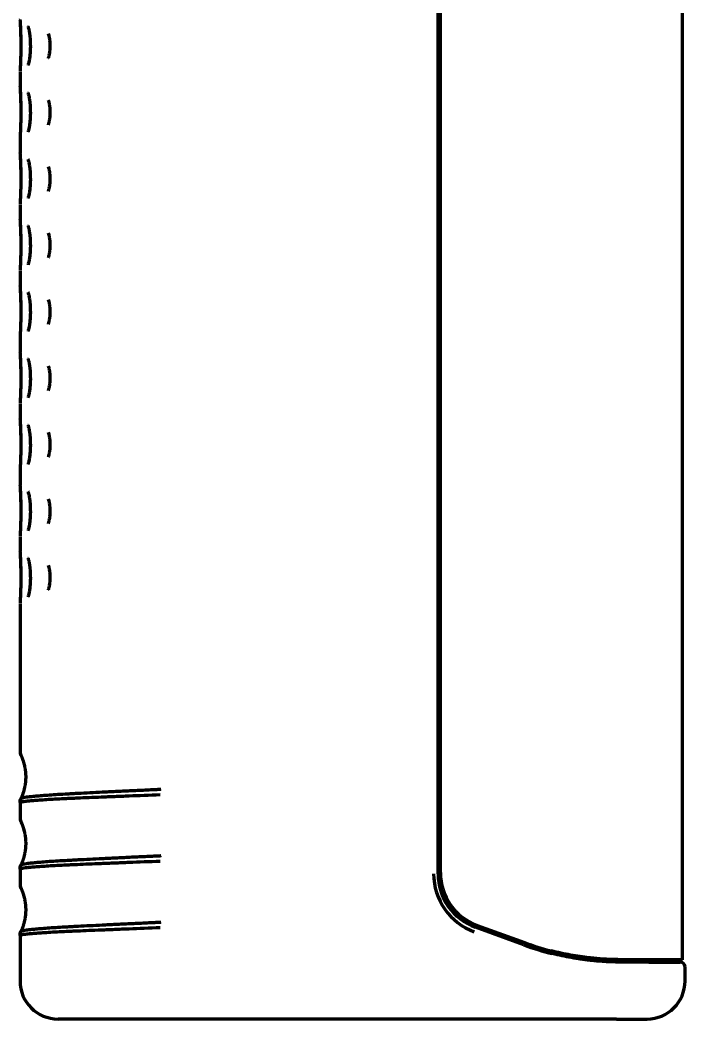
# Model space of a CAD drawing. Header units: inches. Extents: x -3022 to 7311, y 343 to 5680.
# Drawn here: x 5612 to 5647, y 2942.5 to 2995.2 of the extents above; entities that cross this region are included whole.
import ezdxf

# ---------------------------------------------------------------- set-up
doc = ezdxf.new("R2010")
doc.units = ezdxf.units.IN

msp = doc.modelspace()

# ---------------------------------------------------------------- linework, layer by layer
at = {"linetype": 'Continuous', "lineweight": 70}
for p, q in [((5633.979, 2950.194), (5633.979, 3124.872)), ((5634.025, 2950.256), (5634.025, 3124.81)), ((5634.104, 2950.256), (5634.104, 3124.81)), ((5646.854, 2945.67), (5646.854, 3009.795)), ((5611.98, 2992.478), (5611.979, 2992.459)), ((5611.979, 2992.431), (5611.979, 2991.66)), ((5611.98, 2988.978), (5611.979, 2988.959)), ((5611.979, 2988.931), (5611.979, 2988.16)), ((5611.98, 2985.478), (5611.979, 2985.459)), ((5611.979, 2985.431), (5611.979, 2984.66)), ((5611.98, 2981.978), (5611.979, 2981.959)), ((5611.979, 2981.931), (5611.979, 2981.16)), ((5611.98, 2978.478), (5611.979, 2978.459)), ((5611.979, 2978.431), (5611.979, 2977.66)), ((5611.98, 2974.978), (5611.979, 2974.959)), ((5611.979, 2974.931), (5611.979, 2974.16)), ((5611.98, 2971.478), (5611.979, 2971.459)), ((5611.979, 2971.431), (5611.979, 2970.66)), ((5611.98, 2967.978), (5611.979, 2967.959)), ((5611.979, 2967.931), (5611.979, 2967.16)), ((5611.98, 2964.478), (5611.979, 2964.459)), ((5611.979, 2964.431), (5611.979, 2956.652)), ((5611.979, 2953.939), (5611.979, 2953.152)), ((5611.979, 2950.439), (5611.979, 2949.652)), ((5611.979, 2946.94), (5611.996, 2946.954)), ((5638.493, 2946.45), (5635.952, 2947.375)), ((5635.969, 2947.473), (5638.457, 2946.568)), ((5636.048, 2947.473), (5638.535, 2946.568)), ((5611.979, 2946.939), (5611.979, 2944.545)), ((5643.623, 2945.67), (5642.919, 2945.67)), ((5645.2, 2945.67), (5643.623, 2945.67)), ((5645.078, 2945.545), (5643.623, 2945.545)), ((5645.078, 2945.545), (5646.729, 2945.545)), ((5646.854, 2945.67), (5645.2, 2945.67)), ((5646.979, 2944.545), (5646.979, 2945.295)), ((5631.009, 2942.545), (5613.979, 2942.545)), ((5631.955, 2942.545), (5631.009, 2942.545)), ((5639.797, 2942.545), (5631.955, 2942.545)), ((5643.375, 2942.545), (5639.797, 2942.545)), ((5643.375, 2942.545), (5644.979, 2942.545))]:
    msp.add_line(p, q, dxfattribs=at)
for centre, radius, start, end in [((5612.479, 2956.652), 0.5, 180.0006, 191.4961), ((5612.479, 2956.652), 0.5, 191.4961, 204.7126), ((5612.479, 2953.939), 0.5, 168.5023, 180.0077), ((5612.479, 2953.939), 0.5, 155.278, 168.5023), ((5612.479, 2953.152), 0.5, 180.0006, 191.4961), ((5612.479, 2953.152), 0.5, 191.4961, 204.7126), ((5612.479, 2950.439), 0.5, 155.278, 168.5023), ((5612.479, 2950.439), 0.5, 168.5023, 180.0077), ((5636.998, 2950.194), 3.25, 180, 250), ((5636.979, 2950.194), 3, 180, 250), ((5612.479, 2949.652), 0.5, 180.0005, 191.4945), ((5612.479, 2949.652), 0.5, 191.4945, 204.7125), ((5612.479, 2946.939), 0.5, 168.5022, 180.0077), ((5612.479, 2946.939), 0.5, 155.278, 168.5022), ((5645.979, 2945.795), 0.25, 210.0009, 270), ((5646.729, 2945.295), 0.25, 0, 90), ((5613.979, 2944.545), 2, 180, 270), ((5644.979, 2944.545), 2, 270, 0)]:
    msp.add_arc(centre, radius, start, end, dxfattribs=at)
for centre, major_axis, ratio, start_param, end_param in [((5636.976, 2950.256), (0, -2.96), 0.996917, 4.712389, 5.935111), ((5637.054, 2950.256), (0, -2.96), 0.996917, 4.712389, 5.935111), ((5643.623, 2960.545), (-14.344, 4.388), 1, 1.51864, 1.623347), ((5643.624, 2960.636), (0, 14.965), 0.996917, 2.793522, 2.892332)]:
    msp.add_ellipse(centre, major_axis=major_axis, ratio=ratio, start_param=start_param, end_param=end_param, dxfattribs=at)
for points, knots in [([(5611.979, 2995.16), (5611.979, 2995.157), (5611.978, 2995.148), (5611.979, 2995.138), (5611.979, 2995.132), (5611.979, 2995.131), (5611.979, 2995.13), (5611.979, 2995.13), (5611.98, 2995.129), (5611.98, 2995.125), (5611.983, 2995.074), (5611.995, 2994.856), (5612.012, 2994.471), (5612.018, 2994.16), (5612.02, 2993.977)], [0, 0, 0, 0, 0.005451, 0.013653, 0.014988, 0.015852, 0.016811, 0.018403, 0.022098, 0.036367, 0.226738, 0.471148, 0.720397, 1, 1, 1, 1]), ([(5611.98, 2995.128), (5611.98, 2995.128), (5611.98, 2995.127), (5611.98, 2995.114), (5611.986, 2995.011), (5611.997, 2994.842), (5612.002, 2994.698), (5612.002, 2994.68)], [0, 0, 0, 0, 0.009366, 0.125991, 0.50913, 0.94177, 1, 1, 1, 1]), ([(5612.002, 2994.68), (5612.007, 2994.573), (5612.016, 2994.32), (5612.021, 2994.013), (5612.021, 2993.844), (5612.021, 2993.844)], [0, 0, 0, 0, 0.452431, 0.999953, 1, 1, 1, 1]), ([(5612.399, 2994.823), (5612.401, 2994.819), (5612.407, 2994.802), (5612.433, 2994.718), (5612.459, 2994.608), (5612.47, 2994.514), (5612.473, 2994.493)], [0, 0, 0, 0, 0.178169, 0.4765, 0.887764, 1, 1, 1, 1]), ([(5613.462, 2994.445), (5613.473, 2994.412), (5613.483, 2994.376), (5613.495, 2994.325), (5613.498, 2994.312), (5613.504, 2994.284), (5613.507, 2994.269), (5613.515, 2994.226), (5613.52, 2994.197), (5613.533, 2994.109), (5613.54, 2994.048), (5613.547, 2993.954), (5613.549, 2993.922), (5613.551, 2993.859), (5613.551, 2993.827), (5613.551, 2993.763), (5613.551, 2993.731), (5613.549, 2993.667), (5613.547, 2993.636), (5613.54, 2993.543), (5613.533, 2993.482), (5613.52, 2993.393), (5613.515, 2993.363), (5613.504, 2993.306), (5613.492, 2993.251), (5613.478, 2993.198), (5613.468, 2993.164), (5613.465, 2993.155), (5613.463, 2993.146)], [0, 0, 0, 0, 0.093555, 0.093555, 0.127476, 0.127476, 0.161398, 0.161398, 0.22924, 0.22924, 0.364925, 0.364925, 0.432768, 0.432768, 0.500611, 0.500611, 0.568453, 0.568453, 0.636296, 0.636296, 0.771981, 0.771981, 0.839824, 0.839824, 0.907666, 0.975509, 0.975509, 1, 1, 1, 1]), ([(5612.02, 2993.977), (5612.021, 2993.788), (5612.02, 2993.436), (5612.006, 2992.96), (5611.989, 2992.618), (5611.983, 2992.509), (5611.98, 2992.478)], [0, 0, 0, 0, 0.268394, 0.530216, 0.758686, 1, 1, 1, 1]), ([(5612.52, 2993.914), (5612.52, 2993.897), (5612.529, 2993.737), (5612.514, 2993.435), (5612.485, 2993.142), (5612.464, 2993.036), (5612.46, 2993.018)], [0, 0, 0, 0, 0.051676, 0.507762, 0.911768, 1, 1, 1, 1]), ([(5612.46, 2993.018), (5612.449, 2992.956), (5612.431, 2992.86), (5612.404, 2992.781), (5612.401, 2992.773), (5612.401, 2992.773)], [0, 0, 0, 0, 0.446092, 0.85264, 1, 1, 1, 1]), ([(5611.979, 2991.66), (5611.979, 2991.657), (5611.978, 2991.648), (5611.979, 2991.638), (5611.979, 2991.632), (5611.979, 2991.631), (5611.979, 2991.63), (5611.979, 2991.63), (5611.98, 2991.629), (5611.98, 2991.625), (5611.983, 2991.574), (5611.995, 2991.356), (5612.012, 2990.971), (5612.018, 2990.66), (5612.02, 2990.477)], [0, 0, 0, 0, 0.005452, 0.013653, 0.014988, 0.015852, 0.016811, 0.018403, 0.022098, 0.036367, 0.226726, 0.471136, 0.720386, 1, 1, 1, 1]), ([(5611.98, 2991.628), (5611.98, 2991.628), (5611.98, 2991.627), (5611.98, 2991.614), (5611.986, 2991.511), (5611.997, 2991.342), (5612.002, 2991.198), (5612.002, 2991.18)], [0, 0, 0, 0, 0.009366, 0.125992, 0.509132, 0.941773, 1, 1, 1, 1]), ([(5612.002, 2991.18), (5612.007, 2991.073), (5612.016, 2990.82), (5612.021, 2990.513), (5612.021, 2990.344), (5612.021, 2990.344)], [0, 0, 0, 0, 0.452434, 0.999955, 1, 1, 1, 1]), ([(5612.399, 2991.323), (5612.401, 2991.319), (5612.407, 2991.302), (5612.433, 2991.218), (5612.459, 2991.108), (5612.47, 2991.014), (5612.473, 2990.993)], [0, 0, 0, 0, 0.178169, 0.4765, 0.887764, 1, 1, 1, 1]), ([(5613.462, 2990.945), (5613.473, 2990.912), (5613.483, 2990.876), (5613.495, 2990.825), (5613.498, 2990.812), (5613.504, 2990.784), (5613.507, 2990.769), (5613.515, 2990.726), (5613.52, 2990.697), (5613.533, 2990.609), (5613.54, 2990.548), (5613.547, 2990.454), (5613.549, 2990.422), (5613.551, 2990.359), (5613.551, 2990.327), (5613.551, 2990.263), (5613.551, 2990.231), (5613.549, 2990.167), (5613.547, 2990.136), (5613.54, 2990.043), (5613.533, 2989.982), (5613.52, 2989.893), (5613.515, 2989.863), (5613.504, 2989.806), (5613.492, 2989.751), (5613.478, 2989.698), (5613.468, 2989.664), (5613.465, 2989.655), (5613.463, 2989.646)], [0, 0, 0, 0, 0.093555, 0.093555, 0.127476, 0.127476, 0.161398, 0.161398, 0.22924, 0.22924, 0.364925, 0.364925, 0.432768, 0.432768, 0.500611, 0.500611, 0.568453, 0.568453, 0.636296, 0.636296, 0.771981, 0.771981, 0.839824, 0.839824, 0.907666, 0.975509, 0.975509, 1, 1, 1, 1]), ([(5612.02, 2990.477), (5612.021, 2990.288), (5612.02, 2989.936), (5612.006, 2989.46), (5611.989, 2989.118), (5611.983, 2989.009), (5611.98, 2988.978)], [0, 0, 0, 0, 0.268394, 0.530216, 0.758686, 1, 1, 1, 1]), ([(5612.52, 2990.414), (5612.52, 2990.397), (5612.529, 2990.237), (5612.514, 2989.935), (5612.485, 2989.642), (5612.464, 2989.536), (5612.46, 2989.518)], [0, 0, 0, 0, 0.051676, 0.507762, 0.911768, 1, 1, 1, 1]), ([(5612.46, 2989.518), (5612.449, 2989.456), (5612.431, 2989.36), (5612.404, 2989.281), (5612.401, 2989.273), (5612.401, 2989.273)], [0, 0, 0, 0, 0.446092, 0.85264, 1, 1, 1, 1]), ([(5611.979, 2988.16), (5611.979, 2988.157), (5611.978, 2988.148), (5611.979, 2988.138), (5611.979, 2988.132), (5611.979, 2988.131), (5611.979, 2988.13), (5611.979, 2988.13), (5611.98, 2988.129), (5611.98, 2988.125), (5611.983, 2988.074), (5611.995, 2987.856), (5612.012, 2987.471), (5612.018, 2987.16), (5612.02, 2986.977)], [0, 0, 0, 0, 0.005453, 0.013653, 0.014988, 0.015852, 0.016811, 0.018403, 0.022097, 0.036366, 0.226687, 0.471099, 0.720346, 1, 1, 1, 1]), ([(5611.98, 2988.128), (5611.98, 2988.128), (5611.98, 2988.127), (5611.98, 2988.114), (5611.986, 2988.011), (5611.997, 2987.842), (5612.002, 2987.698), (5612.002, 2987.68)], [0, 0, 0, 0, 0.009366, 0.125992, 0.509133, 0.941774, 1, 1, 1, 1]), ([(5612.002, 2987.68), (5612.007, 2987.573), (5612.016, 2987.32), (5612.021, 2987.013), (5612.021, 2986.844), (5612.021, 2986.844)], [0, 0, 0, 0, 0.452435, 0.999956, 1, 1, 1, 1]), ([(5612.399, 2987.823), (5612.401, 2987.819), (5612.407, 2987.802), (5612.433, 2987.718), (5612.459, 2987.608), (5612.47, 2987.514), (5612.473, 2987.493)], [0, 0, 0, 0, 0.178169, 0.4765, 0.887764, 1, 1, 1, 1]), ([(5612.02, 2986.977), (5612.021, 2986.788), (5612.02, 2986.436), (5612.006, 2985.96), (5611.989, 2985.618), (5611.983, 2985.509), (5611.98, 2985.478)], [0, 0, 0, 0, 0.268394, 0.530216, 0.758686, 1, 1, 1, 1]), ([(5613.462, 2987.445), (5613.473, 2987.412), (5613.483, 2987.376), (5613.495, 2987.325), (5613.498, 2987.312), (5613.504, 2987.284), (5613.507, 2987.269), (5613.515, 2987.226), (5613.52, 2987.197), (5613.533, 2987.109), (5613.54, 2987.048), (5613.547, 2986.954), (5613.549, 2986.922), (5613.551, 2986.859), (5613.551, 2986.827), (5613.551, 2986.763), (5613.551, 2986.731), (5613.549, 2986.667), (5613.547, 2986.636), (5613.54, 2986.543), (5613.533, 2986.482), (5613.52, 2986.393), (5613.515, 2986.363), (5613.504, 2986.306), (5613.492, 2986.251), (5613.478, 2986.198), (5613.468, 2986.164), (5613.465, 2986.155), (5613.463, 2986.146)], [0, 0, 0, 0, 0.093555, 0.093555, 0.127476, 0.127476, 0.161398, 0.161398, 0.22924, 0.22924, 0.364925, 0.364925, 0.432768, 0.432768, 0.500611, 0.500611, 0.568453, 0.568453, 0.636296, 0.636296, 0.771981, 0.771981, 0.839824, 0.839824, 0.907666, 0.975509, 0.975509, 1, 1, 1, 1]), ([(5612.52, 2986.914), (5612.52, 2986.897), (5612.529, 2986.737), (5612.514, 2986.435), (5612.485, 2986.142), (5612.464, 2986.036), (5612.46, 2986.018)], [0, 0, 0, 0, 0.051676, 0.507762, 0.911768, 1, 1, 1, 1]), ([(5612.46, 2986.018), (5612.449, 2985.956), (5612.431, 2985.86), (5612.404, 2985.781), (5612.401, 2985.773), (5612.401, 2985.773)], [0, 0, 0, 0, 0.446092, 0.85264, 1, 1, 1, 1]), ([(5611.979, 2984.66), (5611.979, 2984.657), (5611.978, 2984.648), (5611.979, 2984.638), (5611.979, 2984.632), (5611.979, 2984.631), (5611.979, 2984.63), (5611.979, 2984.63), (5611.98, 2984.629), (5611.98, 2984.625), (5611.983, 2984.574), (5611.995, 2984.356), (5612.012, 2983.971), (5612.018, 2983.66), (5612.02, 2983.477)], [0, 0, 0, 0, 0.005452, 0.013653, 0.014988, 0.015852, 0.016811, 0.018403, 0.022098, 0.036366, 0.226707, 0.471118, 0.720366, 1, 1, 1, 1]), ([(5611.98, 2984.628), (5611.98, 2984.628), (5611.98, 2984.627), (5611.98, 2984.614), (5611.986, 2984.511), (5611.997, 2984.342), (5612.002, 2984.198), (5612.002, 2984.18)], [0, 0, 0, 0, 0.009367, 0.125992, 0.509134, 0.941776, 1, 1, 1, 1]), ([(5612.399, 2984.323), (5612.401, 2984.319), (5612.407, 2984.302), (5612.433, 2984.218), (5612.459, 2984.108), (5612.47, 2984.014), (5612.473, 2983.993)], [0, 0, 0, 0, 0.178169, 0.4765, 0.887764, 1, 1, 1, 1]), ([(5612.002, 2984.18), (5612.007, 2984.073), (5612.016, 2983.82), (5612.021, 2983.513), (5612.021, 2983.344), (5612.021, 2983.344)], [0, 0, 0, 0, 0.452438, 0.999958, 1, 1, 1, 1]), ([(5613.462, 2983.945), (5613.473, 2983.912), (5613.483, 2983.876), (5613.495, 2983.825), (5613.498, 2983.812), (5613.504, 2983.784), (5613.507, 2983.769), (5613.515, 2983.726), (5613.52, 2983.697), (5613.533, 2983.609), (5613.54, 2983.548), (5613.547, 2983.454), (5613.549, 2983.422), (5613.551, 2983.359), (5613.551, 2983.327), (5613.551, 2983.263), (5613.551, 2983.231), (5613.549, 2983.167), (5613.547, 2983.136), (5613.54, 2983.043), (5613.533, 2982.982), (5613.52, 2982.893), (5613.515, 2982.863), (5613.504, 2982.806), (5613.492, 2982.751), (5613.478, 2982.698), (5613.468, 2982.664), (5613.465, 2982.655), (5613.463, 2982.646)], [0, 0, 0, 0, 0.093555, 0.093555, 0.127476, 0.127476, 0.161398, 0.161398, 0.22924, 0.22924, 0.364925, 0.364925, 0.432768, 0.432768, 0.500611, 0.500611, 0.568453, 0.568453, 0.636296, 0.636296, 0.771981, 0.771981, 0.839824, 0.839824, 0.907666, 0.975509, 0.975509, 1, 1, 1, 1]), ([(5612.02, 2983.477), (5612.021, 2983.288), (5612.02, 2982.936), (5612.006, 2982.46), (5611.989, 2982.118), (5611.983, 2982.009), (5611.98, 2981.978)], [0, 0, 0, 0, 0.268394, 0.530216, 0.758686, 1, 1, 1, 1]), ([(5612.52, 2983.414), (5612.52, 2983.397), (5612.529, 2983.237), (5612.514, 2982.935), (5612.485, 2982.642), (5612.464, 2982.536), (5612.46, 2982.518)], [0, 0, 0, 0, 0.051676, 0.507762, 0.911768, 1, 1, 1, 1]), ([(5612.46, 2982.518), (5612.449, 2982.456), (5612.431, 2982.36), (5612.404, 2982.281), (5612.401, 2982.273), (5612.401, 2982.273)], [0, 0, 0, 0, 0.446092, 0.85264, 1, 1, 1, 1]), ([(5611.979, 2981.16), (5611.979, 2981.157), (5611.978, 2981.148), (5611.979, 2981.138), (5611.979, 2981.132), (5611.979, 2981.131), (5611.979, 2981.13), (5611.979, 2981.13), (5611.98, 2981.129), (5611.98, 2981.125), (5611.983, 2981.074), (5611.995, 2980.856), (5612.012, 2980.471), (5612.018, 2980.16), (5612.02, 2979.977)], [0, 0, 0, 0, 0.005452, 0.013653, 0.014988, 0.015852, 0.016811, 0.018403, 0.022098, 0.036367, 0.22672, 0.47113, 0.720379, 1, 1, 1, 1]), ([(5611.98, 2981.128), (5611.98, 2981.128), (5611.98, 2981.127), (5611.98, 2981.114), (5611.986, 2981.011), (5611.997, 2980.842), (5612.002, 2980.698), (5612.002, 2980.68)], [0, 0, 0, 0, 0.009366, 0.125992, 0.509133, 0.941774, 1, 1, 1, 1]), ([(5612.002, 2980.68), (5612.007, 2980.573), (5612.016, 2980.32), (5612.021, 2980.013), (5612.021, 2979.844), (5612.021, 2979.844)], [0, 0, 0, 0, 0.452436, 0.999956, 1, 1, 1, 1]), ([(5612.399, 2980.823), (5612.401, 2980.819), (5612.407, 2980.802), (5612.433, 2980.718), (5612.459, 2980.608), (5612.47, 2980.514), (5612.473, 2980.493)], [0, 0, 0, 0, 0.178169, 0.4765, 0.887764, 1, 1, 1, 1]), ([(5613.462, 2980.445), (5613.473, 2980.412), (5613.483, 2980.376), (5613.495, 2980.325), (5613.498, 2980.312), (5613.504, 2980.284), (5613.507, 2980.269), (5613.515, 2980.226), (5613.52, 2980.197), (5613.533, 2980.109), (5613.54, 2980.048), (5613.547, 2979.954), (5613.549, 2979.922), (5613.551, 2979.859), (5613.551, 2979.827), (5613.551, 2979.763), (5613.551, 2979.731), (5613.549, 2979.667), (5613.547, 2979.636), (5613.54, 2979.543), (5613.533, 2979.482), (5613.52, 2979.393), (5613.515, 2979.363), (5613.504, 2979.306), (5613.492, 2979.251), (5613.478, 2979.198), (5613.468, 2979.164), (5613.465, 2979.155), (5613.463, 2979.146)], [0, 0, 0, 0, 0.093555, 0.093555, 0.127476, 0.127476, 0.161398, 0.161398, 0.22924, 0.22924, 0.364925, 0.364925, 0.432768, 0.432768, 0.500611, 0.500611, 0.568453, 0.568453, 0.636296, 0.636296, 0.771981, 0.771981, 0.839824, 0.839824, 0.907666, 0.975509, 0.975509, 1, 1, 1, 1]), ([(5612.02, 2979.977), (5612.021, 2979.788), (5612.02, 2979.436), (5612.006, 2978.96), (5611.989, 2978.618), (5611.983, 2978.509), (5611.98, 2978.478)], [0, 0, 0, 0, 0.268394, 0.530216, 0.758686, 1, 1, 1, 1]), ([(5612.52, 2979.914), (5612.52, 2979.897), (5612.529, 2979.737), (5612.514, 2979.435), (5612.485, 2979.142), (5612.464, 2979.036), (5612.46, 2979.018)], [0, 0, 0, 0, 0.051676, 0.507762, 0.911768, 1, 1, 1, 1]), ([(5612.46, 2979.018), (5612.449, 2978.956), (5612.431, 2978.86), (5612.404, 2978.781), (5612.401, 2978.773), (5612.401, 2978.773)], [0, 0, 0, 0, 0.446092, 0.85264, 1, 1, 1, 1]), ([(5611.979, 2977.66), (5611.979, 2977.657), (5611.978, 2977.648), (5611.979, 2977.638), (5611.979, 2977.632), (5611.979, 2977.631), (5611.979, 2977.63), (5611.979, 2977.63), (5611.98, 2977.629), (5611.98, 2977.625), (5611.983, 2977.574), (5611.995, 2977.356), (5612.012, 2976.971), (5612.018, 2976.66), (5612.02, 2976.477)], [0, 0, 0, 0, 0.005451, 0.013653, 0.014988, 0.015852, 0.016811, 0.018403, 0.022098, 0.036368, 0.226762, 0.471171, 0.720422, 1, 1, 1, 1]), ([(5611.98, 2977.628), (5611.98, 2977.628), (5611.98, 2977.627), (5611.98, 2977.614), (5611.986, 2977.511), (5611.997, 2977.342), (5612.002, 2977.198), (5612.002, 2977.18)], [0, 0, 0, 0, 0.009366, 0.125992, 0.509132, 0.941773, 1, 1, 1, 1]), ([(5612.002, 2977.18), (5612.007, 2977.073), (5612.016, 2976.82), (5612.021, 2976.513), (5612.021, 2976.344), (5612.021, 2976.344)], [0, 0, 0, 0, 0.452434, 0.999955, 1, 1, 1, 1]), ([(5612.399, 2977.323), (5612.401, 2977.319), (5612.407, 2977.302), (5612.433, 2977.218), (5612.459, 2977.108), (5612.47, 2977.014), (5612.473, 2976.993)], [0, 0, 0, 0, 0.178169, 0.4765, 0.887764, 1, 1, 1, 1]), ([(5613.462, 2976.945), (5613.473, 2976.912), (5613.483, 2976.876), (5613.495, 2976.825), (5613.498, 2976.812), (5613.504, 2976.784), (5613.507, 2976.769), (5613.515, 2976.726), (5613.52, 2976.697), (5613.533, 2976.609), (5613.54, 2976.548), (5613.547, 2976.454), (5613.549, 2976.422), (5613.551, 2976.359), (5613.551, 2976.327), (5613.551, 2976.263), (5613.551, 2976.231), (5613.549, 2976.167), (5613.547, 2976.136), (5613.54, 2976.043), (5613.533, 2975.982), (5613.52, 2975.893), (5613.515, 2975.863), (5613.504, 2975.806), (5613.492, 2975.751), (5613.478, 2975.698), (5613.468, 2975.664), (5613.465, 2975.655), (5613.463, 2975.646)], [0, 0, 0, 0, 0.093555, 0.093555, 0.127476, 0.127476, 0.161398, 0.161398, 0.22924, 0.22924, 0.364925, 0.364925, 0.432768, 0.432768, 0.500611, 0.500611, 0.568453, 0.568453, 0.636296, 0.636296, 0.771981, 0.771981, 0.839824, 0.839824, 0.907666, 0.975509, 0.975509, 1, 1, 1, 1]), ([(5612.02, 2976.477), (5612.021, 2976.288), (5612.02, 2975.936), (5612.006, 2975.46), (5611.989, 2975.118), (5611.983, 2975.009), (5611.98, 2974.978)], [0, 0, 0, 0, 0.268394, 0.530216, 0.758686, 1, 1, 1, 1]), ([(5612.52, 2976.414), (5612.52, 2976.397), (5612.529, 2976.237), (5612.514, 2975.935), (5612.485, 2975.642), (5612.464, 2975.536), (5612.46, 2975.518)], [0, 0, 0, 0, 0.051676, 0.507762, 0.911768, 1, 1, 1, 1]), ([(5612.46, 2975.518), (5612.449, 2975.456), (5612.431, 2975.36), (5612.404, 2975.281), (5612.401, 2975.273), (5612.401, 2975.273)], [0, 0, 0, 0, 0.446092, 0.85264, 1, 1, 1, 1]), ([(5611.979, 2974.16), (5611.979, 2974.157), (5611.978, 2974.148), (5611.979, 2974.138), (5611.979, 2974.132), (5611.979, 2974.131), (5611.979, 2974.13), (5611.979, 2974.13), (5611.98, 2974.129), (5611.98, 2974.125), (5611.983, 2974.074), (5611.995, 2973.856), (5612.012, 2973.471), (5612.018, 2973.16), (5612.02, 2972.977)], [0, 0, 0, 0, 0.005453, 0.013653, 0.014988, 0.015852, 0.016811, 0.018403, 0.022097, 0.036365, 0.226672, 0.471084, 0.720331, 1, 1, 1, 1]), ([(5611.98, 2974.128), (5611.98, 2974.128), (5611.98, 2974.127), (5611.98, 2974.114), (5611.986, 2974.011), (5611.997, 2973.842), (5612.002, 2973.698), (5612.002, 2973.68)], [0, 0, 0, 0, 0.009367, 0.125992, 0.509133, 0.941776, 1, 1, 1, 1]), ([(5612.399, 2973.823), (5612.401, 2973.819), (5612.407, 2973.802), (5612.433, 2973.718), (5612.459, 2973.608), (5612.47, 2973.514), (5612.473, 2973.493)], [0, 0, 0, 0, 0.178169, 0.4765, 0.887764, 1, 1, 1, 1]), ([(5612.002, 2973.68), (5612.007, 2973.573), (5612.016, 2973.32), (5612.021, 2973.013), (5612.021, 2972.844), (5612.021, 2972.844)], [0, 0, 0, 0, 0.452437, 0.999957, 1, 1, 1, 1]), ([(5613.462, 2973.445), (5613.473, 2973.412), (5613.483, 2973.376), (5613.495, 2973.325), (5613.498, 2973.312), (5613.504, 2973.284), (5613.507, 2973.269), (5613.515, 2973.226), (5613.52, 2973.197), (5613.533, 2973.109), (5613.54, 2973.048), (5613.547, 2972.954), (5613.549, 2972.922), (5613.551, 2972.859), (5613.551, 2972.827), (5613.551, 2972.763), (5613.551, 2972.731), (5613.549, 2972.667), (5613.547, 2972.636), (5613.54, 2972.543), (5613.533, 2972.482), (5613.52, 2972.393), (5613.515, 2972.363), (5613.504, 2972.306), (5613.492, 2972.251), (5613.478, 2972.198), (5613.468, 2972.164), (5613.465, 2972.155), (5613.463, 2972.146)], [0, 0, 0, 0, 0.093555, 0.093555, 0.127476, 0.127476, 0.161398, 0.161398, 0.22924, 0.22924, 0.364925, 0.364925, 0.432768, 0.432768, 0.500611, 0.500611, 0.568453, 0.568453, 0.636296, 0.636296, 0.771981, 0.771981, 0.839824, 0.839824, 0.907666, 0.975509, 0.975509, 1, 1, 1, 1]), ([(5612.02, 2972.977), (5612.021, 2972.788), (5612.02, 2972.436), (5612.006, 2971.96), (5611.989, 2971.618), (5611.983, 2971.509), (5611.98, 2971.478)], [0, 0, 0, 0, 0.268394, 0.530216, 0.758686, 1, 1, 1, 1]), ([(5612.52, 2972.914), (5612.52, 2972.897), (5612.529, 2972.737), (5612.514, 2972.435), (5612.485, 2972.142), (5612.464, 2972.036), (5612.46, 2972.018)], [0, 0, 0, 0, 0.051676, 0.507762, 0.911768, 1, 1, 1, 1]), ([(5612.46, 2972.018), (5612.449, 2971.956), (5612.431, 2971.86), (5612.404, 2971.781), (5612.401, 2971.773), (5612.401, 2971.773)], [0, 0, 0, 0, 0.446092, 0.85264, 1, 1, 1, 1]), ([(5611.979, 2970.66), (5611.979, 2970.657), (5611.978, 2970.648), (5611.979, 2970.638), (5611.979, 2970.632), (5611.979, 2970.631), (5611.979, 2970.63), (5611.979, 2970.63), (5611.98, 2970.629), (5611.98, 2970.625), (5611.983, 2970.574), (5611.995, 2970.356), (5612.012, 2969.971), (5612.018, 2969.66), (5612.02, 2969.477)], [0, 0, 0, 0, 0.005451, 0.013653, 0.014988, 0.015852, 0.016811, 0.018403, 0.022098, 0.036368, 0.226747, 0.471157, 0.720407, 1, 1, 1, 1]), ([(5611.98, 2970.628), (5611.98, 2970.628), (5611.98, 2970.627), (5611.98, 2970.614), (5611.986, 2970.511), (5611.997, 2970.342), (5612.002, 2970.198), (5612.002, 2970.18)], [0, 0, 0, 0, 0.009366, 0.125992, 0.509132, 0.941774, 1, 1, 1, 1]), ([(5612.002, 2970.18), (5612.007, 2970.073), (5612.016, 2969.82), (5612.021, 2969.513), (5612.021, 2969.344), (5612.021, 2969.344)], [0, 0, 0, 0, 0.452435, 0.999956, 1, 1, 1, 1]), ([(5612.399, 2970.323), (5612.401, 2970.319), (5612.407, 2970.302), (5612.433, 2970.218), (5612.459, 2970.108), (5612.47, 2970.014), (5612.473, 2969.993)], [0, 0, 0, 0, 0.178169, 0.4765, 0.887764, 1, 1, 1, 1]), ([(5613.462, 2969.945), (5613.473, 2969.912), (5613.483, 2969.876), (5613.495, 2969.825), (5613.498, 2969.812), (5613.504, 2969.784), (5613.507, 2969.769), (5613.515, 2969.726), (5613.52, 2969.697), (5613.533, 2969.609), (5613.54, 2969.548), (5613.547, 2969.454), (5613.549, 2969.422), (5613.551, 2969.359), (5613.551, 2969.327), (5613.551, 2969.263), (5613.551, 2969.231), (5613.549, 2969.167), (5613.547, 2969.136), (5613.54, 2969.043), (5613.533, 2968.982), (5613.52, 2968.893), (5613.515, 2968.863), (5613.504, 2968.806), (5613.492, 2968.751), (5613.478, 2968.698), (5613.468, 2968.664), (5613.465, 2968.655), (5613.463, 2968.646)], [0, 0, 0, 0, 0.093555, 0.093555, 0.127476, 0.127476, 0.161398, 0.161398, 0.22924, 0.22924, 0.364925, 0.364925, 0.432768, 0.432768, 0.500611, 0.500611, 0.568453, 0.568453, 0.636296, 0.636296, 0.771981, 0.771981, 0.839824, 0.839824, 0.907666, 0.975509, 0.975509, 1, 1, 1, 1]), ([(5612.02, 2969.477), (5612.021, 2969.288), (5612.02, 2968.936), (5612.006, 2968.46), (5611.989, 2968.118), (5611.983, 2968.009), (5611.98, 2967.978)], [0, 0, 0, 0, 0.268394, 0.530216, 0.758686, 1, 1, 1, 1]), ([(5612.52, 2969.414), (5612.52, 2969.397), (5612.529, 2969.237), (5612.514, 2968.935), (5612.485, 2968.642), (5612.464, 2968.536), (5612.46, 2968.518)], [0, 0, 0, 0, 0.051676, 0.507762, 0.911768, 1, 1, 1, 1]), ([(5612.46, 2968.518), (5612.449, 2968.456), (5612.431, 2968.36), (5612.404, 2968.281), (5612.401, 2968.273), (5612.401, 2968.273)], [0, 0, 0, 0, 0.446092, 0.85264, 1, 1, 1, 1]), ([(5611.979, 2967.16), (5611.979, 2967.157), (5611.978, 2967.148), (5611.979, 2967.138), (5611.979, 2967.132), (5611.979, 2967.131), (5611.979, 2967.13), (5611.979, 2967.13), (5611.98, 2967.129), (5611.98, 2967.125), (5611.983, 2967.074), (5611.995, 2966.856), (5612.012, 2966.471), (5612.018, 2966.16), (5612.02, 2965.977)], [0, 0, 0, 0, 0.005451, 0.013653, 0.014988, 0.015852, 0.016811, 0.018403, 0.022098, 0.036368, 0.226749, 0.471158, 0.720409, 1, 1, 1, 1]), ([(5611.98, 2967.128), (5611.98, 2967.128), (5611.98, 2967.127), (5611.98, 2967.114), (5611.986, 2967.011), (5611.997, 2966.842), (5612.002, 2966.698), (5612.002, 2966.68)], [0, 0, 0, 0, 0.009366, 0.125992, 0.509132, 0.941773, 1, 1, 1, 1]), ([(5612.002, 2966.68), (5612.007, 2966.573), (5612.016, 2966.32), (5612.021, 2966.013), (5612.021, 2965.844), (5612.021, 2965.844)], [0, 0, 0, 0, 0.452434, 0.999955, 1, 1, 1, 1]), ([(5612.399, 2966.823), (5612.401, 2966.819), (5612.407, 2966.802), (5612.433, 2966.718), (5612.459, 2966.608), (5612.47, 2966.514), (5612.473, 2966.493)], [0, 0, 0, 0, 0.178169, 0.4765, 0.887764, 1, 1, 1, 1]), ([(5613.462, 2966.445), (5613.473, 2966.412), (5613.483, 2966.376), (5613.495, 2966.325), (5613.498, 2966.312), (5613.504, 2966.284), (5613.507, 2966.269), (5613.515, 2966.226), (5613.52, 2966.197), (5613.533, 2966.109), (5613.54, 2966.048), (5613.547, 2965.954), (5613.549, 2965.922), (5613.551, 2965.859), (5613.551, 2965.827), (5613.551, 2965.763), (5613.551, 2965.731), (5613.549, 2965.667), (5613.547, 2965.636), (5613.54, 2965.543), (5613.533, 2965.482), (5613.52, 2965.393), (5613.515, 2965.363), (5613.504, 2965.306), (5613.492, 2965.251), (5613.478, 2965.198), (5613.468, 2965.164), (5613.465, 2965.155), (5613.463, 2965.146)], [0, 0, 0, 0, 0.093555, 0.093555, 0.127476, 0.127476, 0.161398, 0.161398, 0.22924, 0.22924, 0.364925, 0.364925, 0.432768, 0.432768, 0.500611, 0.500611, 0.568453, 0.568453, 0.636296, 0.636296, 0.771981, 0.771981, 0.839824, 0.839824, 0.907666, 0.975509, 0.975509, 1, 1, 1, 1]), ([(5612.02, 2965.977), (5612.021, 2965.788), (5612.02, 2965.436), (5612.006, 2964.96), (5611.989, 2964.618), (5611.983, 2964.509), (5611.98, 2964.478)], [0, 0, 0, 0, 0.268394, 0.530216, 0.758686, 1, 1, 1, 1]), ([(5612.52, 2965.914), (5612.52, 2965.897), (5612.529, 2965.737), (5612.514, 2965.435), (5612.485, 2965.142), (5612.464, 2965.036), (5612.46, 2965.018)], [0, 0, 0, 0, 0.051676, 0.507762, 0.911768, 1, 1, 1, 1]), ([(5612.46, 2965.018), (5612.449, 2964.956), (5612.431, 2964.86), (5612.404, 2964.781), (5612.401, 2964.773), (5612.401, 2964.773)], [0, 0, 0, 0, 0.446092, 0.85264, 1, 1, 1, 1]), ([(5611.979, 2956.651), (5611.979, 2956.615), (5611.983, 2956.579), (5611.998, 2956.509), (5612.009, 2956.475), (5612.024, 2956.442)], [0, 0, 0, 0, 0.5, 0.5, 1, 1, 1, 1]), ([(5611.979, 2956.651), (5611.979, 2956.615), (5611.983, 2956.579), (5611.998, 2956.509), (5612.009, 2956.475), (5612.024, 2956.443)], [0, 0, 0, 0, 0.5, 0.5, 1, 1, 1, 1]), ([(5612.024, 2956.442), (5612.028, 2956.435), (5612.035, 2956.42), (5612.045, 2956.397), (5612.055, 2956.374), (5612.064, 2956.352), (5612.073, 2956.33), (5612.082, 2956.308), (5612.09, 2956.287), (5612.099, 2956.265), (5612.106, 2956.244), (5612.114, 2956.224), (5612.121, 2956.203), (5612.128, 2956.183), (5612.135, 2956.163), (5612.141, 2956.144), (5612.148, 2956.124), (5612.154, 2956.105), (5612.159, 2956.087), (5612.165, 2956.068), (5612.17, 2956.05), (5612.175, 2956.033), (5612.18, 2956.015), (5612.185, 2955.998), (5612.189, 2955.981), (5612.193, 2955.965), (5612.198, 2955.949), (5612.201, 2955.933), (5612.205, 2955.918), (5612.209, 2955.902), (5612.212, 2955.888), (5612.215, 2955.873), (5612.218, 2955.859), (5612.221, 2955.845), (5612.228, 2955.812), (5612.238, 2955.76), (5612.247, 2955.701), (5612.254, 2955.655), (5612.259, 2955.62), (5612.263, 2955.586), (5612.266, 2955.551), (5612.269, 2955.515), (5612.272, 2955.477), (5612.275, 2955.441), (5612.276, 2955.404), (5612.278, 2955.368), (5612.278, 2955.332), (5612.278, 2955.308), (5612.279, 2955.296)], [0, 0, 0, 0, 0.021445, 0.042584, 0.063416, 0.083942, 0.10416, 0.124071, 0.143675, 0.16297, 0.181957, 0.200636, 0.219006, 0.237068, 0.25482, 0.272263, 0.289397, 0.306221, 0.322736, 0.338941, 0.354836, 0.370421, 0.385696, 0.400662, 0.415317, 0.429662, 0.443696, 0.457421, 0.470835, 0.48394, 0.496734, 0.509218, 0.521392, 0.533257, 0.544811, 0.607442, 0.66674, 0.696456, 0.725603, 0.754432, 0.783094, 0.814862, 0.846359, 0.877592, 0.908566, 0.939287, 0.969763, 1, 1, 1, 1]), ([(5612.279, 2955.291), (5612.279, 2955.284), (5612.278, 2955.27), (5612.278, 2955.25), (5612.278, 2955.229), (5612.277, 2955.209), (5612.276, 2955.188), (5612.275, 2955.167), (5612.274, 2955.146), (5612.273, 2955.125), (5612.272, 2955.103), (5612.27, 2955.082), (5612.268, 2955.06), (5612.266, 2955.035), (5612.263, 2955.005), (5612.259, 2954.971), (5612.254, 2954.937), (5612.248, 2954.891), (5612.238, 2954.831), (5612.227, 2954.774), (5612.218, 2954.728), (5612.21, 2954.696), (5612.202, 2954.662), (5612.194, 2954.627), (5612.184, 2954.59), (5612.173, 2954.551), (5612.162, 2954.512), (5612.149, 2954.471), (5612.135, 2954.428), (5612.12, 2954.385), (5612.104, 2954.34), (5612.086, 2954.293), (5612.067, 2954.246), (5612.047, 2954.197), (5612.032, 2954.165), (5612.024, 2954.149)], [0, 0, 0, 0, 0.017386, 0.034852, 0.0524, 0.070031, 0.087746, 0.105549, 0.123439, 0.141419, 0.15949, 0.177654, 0.195912, 0.214265, 0.242769, 0.271554, 0.300588, 0.330459, 0.389653, 0.453048, 0.479696, 0.507747, 0.537203, 0.568063, 0.600328, 0.633996, 0.669068, 0.705543, 0.743419, 0.782695, 0.82337, 0.86544, 0.908904, 0.953758, 1, 1, 1, 1]), ([(5619.35, 2954.347), (5618.778, 2954.326), (5618.234, 2954.305), (5617.459, 2954.274), (5617.208, 2954.264), (5616.903, 2954.252), (5616.843, 2954.25), (5616.723, 2954.245), (5616.544, 2954.238), (5616.37, 2954.231), (5616.029, 2954.217), (5615.59, 2954.199), (5615.185, 2954.182), (5614.893, 2954.169), (5614.75, 2954.163), (5614.612, 2954.157), (5614.521, 2954.153), (5614.476, 2954.151), (5614.255, 2954.141), (5614.087, 2954.133), (5613.771, 2954.116), (5613.474, 2954.099), (5613.085, 2954.073), (5612.753, 2954.048), (5612.569, 2954.032), (5612.445, 2954.021), (5612.387, 2954.015), (5612.334, 2954.009), (5612.301, 2954.006), (5612.284, 2954.004), (5612.206, 2953.995), (5612.101, 2953.981), (5612.036, 2953.967), (5612.003, 2953.957), (5611.995, 2953.954), (5611.983, 2953.947), (5611.979, 2953.943), (5611.979, 2953.94)], [0, 0, 0, 0, 0.125, 0.125, 0.1875, 0.1875, 0.203125, 0.203125, 0.21875, 0.25, 0.25, 0.3125, 0.375, 0.375, 0.40625, 0.421875, 0.421875, 0.4375, 0.4375, 0.5, 0.5, 0.5625, 0.625, 0.6875, 0.75, 0.75, 0.78125, 0.796875, 0.796875, 0.8125, 0.8125, 0.875, 0.9375, 0.9375, 0.96875, 0.96875, 1, 1, 1, 1]), ([(5619.399, 2954.633), (5619.391, 2954.632), (5619.382, 2954.632), (5619.364, 2954.631), (5619.337, 2954.63), (5619.275, 2954.627), (5619.151, 2954.621), (5618.905, 2954.61), (5618.698, 2954.6), (5618.29, 2954.581), (5617.76, 2954.556), (5617.258, 2954.532), (5616.953, 2954.517), (5616.892, 2954.514), (5616.772, 2954.508), (5616.594, 2954.499), (5616.42, 2954.491), (5616.079, 2954.474), (5615.64, 2954.452), (5615.234, 2954.432), (5614.943, 2954.416), (5614.8, 2954.409), (5614.662, 2954.401), (5614.571, 2954.397), (5614.526, 2954.394), (5614.304, 2954.382), (5614.136, 2954.372), (5613.82, 2954.352), (5613.523, 2954.333), (5613.135, 2954.303), (5612.802, 2954.274), (5612.618, 2954.256), (5612.494, 2954.243), (5612.436, 2954.236), (5612.383, 2954.23), (5612.349, 2954.225), (5612.333, 2954.223), (5612.254, 2954.212), (5612.148, 2954.196), (5612.083, 2954.18), (5612.049, 2954.168), (5612.041, 2954.164), (5612.029, 2954.156), (5612.025, 2954.152), (5612.024, 2954.148)], [0, 0, 0, 0, 0.001953, 0.001953, 0.003906, 0.007813, 0.015625, 0.03125, 0.0625, 0.0625, 0.125, 0.1875, 0.1875, 0.203125, 0.203125, 0.21875, 0.25, 0.25, 0.3125, 0.375, 0.375, 0.40625, 0.421875, 0.421875, 0.4375, 0.4375, 0.5, 0.5, 0.5625, 0.625, 0.6875, 0.75, 0.75, 0.78125, 0.796875, 0.796875, 0.8125, 0.8125, 0.875, 0.9375, 0.9375, 0.96875, 0.96875, 1, 1, 1, 1]), ([(5611.979, 2953.94), (5611.979, 2953.976), (5611.983, 2954.011), (5611.998, 2954.081), (5612.009, 2954.116), (5612.024, 2954.148)], [0, 0, 0, 0, 0.5, 0.5, 1, 1, 1, 1]), ([(5611.979, 2953.151), (5611.979, 2953.115), (5611.983, 2953.079), (5611.998, 2953.009), (5612.009, 2952.975), (5612.024, 2952.942)], [0, 0, 0, 0, 0.5, 0.5, 1, 1, 1, 1]), ([(5611.979, 2953.151), (5611.979, 2953.115), (5611.983, 2953.079), (5611.998, 2953.009), (5612.009, 2952.975), (5612.024, 2952.943)], [0, 0, 0, 0, 0.5, 0.5, 1, 1, 1, 1]), ([(5612.024, 2952.942), (5612.028, 2952.935), (5612.035, 2952.92), (5612.045, 2952.897), (5612.055, 2952.874), (5612.064, 2952.852), (5612.073, 2952.83), (5612.082, 2952.808), (5612.09, 2952.787), (5612.099, 2952.765), (5612.106, 2952.744), (5612.114, 2952.724), (5612.121, 2952.703), (5612.128, 2952.683), (5612.135, 2952.663), (5612.141, 2952.644), (5612.148, 2952.624), (5612.154, 2952.605), (5612.159, 2952.587), (5612.165, 2952.568), (5612.17, 2952.55), (5612.175, 2952.533), (5612.18, 2952.515), (5612.185, 2952.498), (5612.189, 2952.481), (5612.193, 2952.465), (5612.198, 2952.449), (5612.201, 2952.433), (5612.205, 2952.418), (5612.209, 2952.402), (5612.212, 2952.388), (5612.215, 2952.373), (5612.218, 2952.359), (5612.221, 2952.345), (5612.228, 2952.312), (5612.238, 2952.26), (5612.247, 2952.201), (5612.254, 2952.155), (5612.259, 2952.12), (5612.263, 2952.086), (5612.266, 2952.051), (5612.269, 2952.015), (5612.272, 2951.977), (5612.275, 2951.941), (5612.276, 2951.904), (5612.278, 2951.868), (5612.278, 2951.832), (5612.278, 2951.808), (5612.279, 2951.796)], [0, 0, 0, 0, 0.021445, 0.042584, 0.063416, 0.083942, 0.10416, 0.124071, 0.143675, 0.16297, 0.181957, 0.200636, 0.219006, 0.237068, 0.25482, 0.272263, 0.289397, 0.306221, 0.322736, 0.338941, 0.354836, 0.370421, 0.385696, 0.400662, 0.415317, 0.429662, 0.443696, 0.457421, 0.470835, 0.48394, 0.496734, 0.509218, 0.521392, 0.533257, 0.544811, 0.607442, 0.66674, 0.696456, 0.725603, 0.754432, 0.783094, 0.814862, 0.846359, 0.877592, 0.908566, 0.939287, 0.969763, 1, 1, 1, 1]), ([(5612.279, 2951.791), (5612.279, 2951.784), (5612.278, 2951.77), (5612.278, 2951.75), (5612.278, 2951.729), (5612.277, 2951.709), (5612.276, 2951.688), (5612.275, 2951.667), (5612.274, 2951.646), (5612.273, 2951.625), (5612.272, 2951.603), (5612.27, 2951.582), (5612.268, 2951.56), (5612.266, 2951.535), (5612.263, 2951.505), (5612.259, 2951.471), (5612.254, 2951.437), (5612.248, 2951.391), (5612.238, 2951.331), (5612.227, 2951.274), (5612.218, 2951.228), (5612.21, 2951.196), (5612.202, 2951.162), (5612.194, 2951.127), (5612.184, 2951.09), (5612.173, 2951.051), (5612.162, 2951.012), (5612.149, 2950.971), (5612.135, 2950.928), (5612.12, 2950.885), (5612.104, 2950.84), (5612.086, 2950.793), (5612.067, 2950.746), (5612.047, 2950.697), (5612.032, 2950.665), (5612.024, 2950.649)], [0, 0, 0, 0, 0.017386, 0.034852, 0.0524, 0.070031, 0.087746, 0.105549, 0.123439, 0.141419, 0.15949, 0.177654, 0.195912, 0.214265, 0.242769, 0.271554, 0.300588, 0.330459, 0.389653, 0.453048, 0.479696, 0.507747, 0.537203, 0.568063, 0.600328, 0.633996, 0.669068, 0.705543, 0.743419, 0.782695, 0.82337, 0.86544, 0.908904, 0.953758, 1, 1, 1, 1]), ([(5619.35, 2950.847), (5618.778, 2950.826), (5618.234, 2950.805), (5617.459, 2950.774), (5617.208, 2950.764), (5616.903, 2950.752), (5616.843, 2950.75), (5616.723, 2950.745), (5616.544, 2950.738), (5616.37, 2950.731), (5616.029, 2950.717), (5615.59, 2950.699), (5615.185, 2950.682), (5614.893, 2950.669), (5614.75, 2950.663), (5614.612, 2950.657), (5614.521, 2950.653), (5614.476, 2950.651), (5614.255, 2950.641), (5614.087, 2950.633), (5613.771, 2950.616), (5613.474, 2950.599), (5613.085, 2950.573), (5612.753, 2950.548), (5612.569, 2950.532), (5612.445, 2950.521), (5612.387, 2950.515), (5612.334, 2950.509), (5612.301, 2950.506), (5612.284, 2950.504), (5612.206, 2950.495), (5612.101, 2950.481), (5612.036, 2950.467), (5612.003, 2950.457), (5611.995, 2950.454), (5611.983, 2950.447), (5611.979, 2950.443), (5611.979, 2950.44)], [0, 0, 0, 0, 0.125, 0.125, 0.1875, 0.1875, 0.203125, 0.203125, 0.21875, 0.25, 0.25, 0.3125, 0.375, 0.375, 0.40625, 0.421875, 0.421875, 0.4375, 0.4375, 0.5, 0.5, 0.5625, 0.625, 0.6875, 0.75, 0.75, 0.78125, 0.796875, 0.796875, 0.8125, 0.8125, 0.875, 0.9375, 0.9375, 0.96875, 0.96875, 1, 1, 1, 1]), ([(5611.979, 2950.44), (5611.979, 2950.476), (5611.983, 2950.511), (5611.998, 2950.581), (5612.009, 2950.616), (5612.024, 2950.648)], [0, 0, 0, 0, 0.5, 0.5, 1, 1, 1, 1]), ([(5619.399, 2951.133), (5619.391, 2951.132), (5619.382, 2951.132), (5619.364, 2951.131), (5619.337, 2951.13), (5619.275, 2951.127), (5619.151, 2951.121), (5618.905, 2951.11), (5618.698, 2951.1), (5618.29, 2951.081), (5617.76, 2951.056), (5617.258, 2951.032), (5616.953, 2951.017), (5616.892, 2951.014), (5616.772, 2951.008), (5616.594, 2950.999), (5616.42, 2950.991), (5616.079, 2950.974), (5615.64, 2950.952), (5615.234, 2950.932), (5614.943, 2950.916), (5614.8, 2950.909), (5614.662, 2950.901), (5614.571, 2950.897), (5614.526, 2950.894), (5614.304, 2950.882), (5614.136, 2950.872), (5613.82, 2950.852), (5613.523, 2950.833), (5613.135, 2950.803), (5612.802, 2950.774), (5612.618, 2950.756), (5612.494, 2950.743), (5612.436, 2950.736), (5612.383, 2950.73), (5612.349, 2950.725), (5612.333, 2950.723), (5612.254, 2950.712), (5612.148, 2950.696), (5612.083, 2950.68), (5612.049, 2950.668), (5612.041, 2950.664), (5612.029, 2950.656), (5612.025, 2950.652), (5612.024, 2950.648)], [0, 0, 0, 0, 0.001953, 0.001953, 0.003906, 0.007813, 0.015625, 0.03125, 0.0625, 0.0625, 0.125, 0.1875, 0.1875, 0.203125, 0.203125, 0.21875, 0.25, 0.25, 0.3125, 0.375, 0.375, 0.40625, 0.421875, 0.421875, 0.4375, 0.4375, 0.5, 0.5, 0.5625, 0.625, 0.6875, 0.75, 0.75, 0.78125, 0.796875, 0.796875, 0.8125, 0.8125, 0.875, 0.9375, 0.9375, 0.96875, 0.96875, 1, 1, 1, 1]), ([(5611.979, 2949.651), (5611.979, 2949.615), (5611.983, 2949.579), (5611.998, 2949.509), (5612.009, 2949.475), (5612.024, 2949.442)], [0, 0, 0, 0, 0.5, 0.5, 1, 1, 1, 1]), ([(5611.979, 2949.651), (5611.979, 2949.615), (5611.983, 2949.579), (5611.998, 2949.509), (5612.009, 2949.475), (5612.024, 2949.443)], [0, 0, 0, 0, 0.5, 0.5, 1, 1, 1, 1]), ([(5612.024, 2949.442), (5612.028, 2949.435), (5612.035, 2949.42), (5612.045, 2949.397), (5612.055, 2949.374), (5612.064, 2949.352), (5612.073, 2949.33), (5612.082, 2949.308), (5612.09, 2949.287), (5612.099, 2949.265), (5612.106, 2949.244), (5612.114, 2949.224), (5612.121, 2949.203), (5612.128, 2949.183), (5612.135, 2949.163), (5612.141, 2949.144), (5612.148, 2949.124), (5612.154, 2949.105), (5612.159, 2949.087), (5612.165, 2949.068), (5612.17, 2949.05), (5612.175, 2949.033), (5612.18, 2949.015), (5612.185, 2948.998), (5612.189, 2948.981), (5612.193, 2948.965), (5612.198, 2948.949), (5612.201, 2948.933), (5612.205, 2948.918), (5612.209, 2948.902), (5612.212, 2948.888), (5612.215, 2948.873), (5612.218, 2948.859), (5612.221, 2948.845), (5612.228, 2948.812), (5612.238, 2948.76), (5612.247, 2948.701), (5612.254, 2948.655), (5612.259, 2948.62), (5612.263, 2948.586), (5612.266, 2948.551), (5612.269, 2948.515), (5612.272, 2948.477), (5612.275, 2948.441), (5612.276, 2948.404), (5612.278, 2948.368), (5612.278, 2948.332), (5612.278, 2948.308), (5612.279, 2948.296)], [0, 0, 0, 0, 0.021445, 0.042584, 0.063416, 0.083942, 0.10416, 0.124071, 0.143675, 0.16297, 0.181957, 0.200636, 0.219006, 0.237068, 0.25482, 0.272263, 0.289397, 0.306221, 0.322736, 0.338941, 0.354836, 0.370421, 0.385696, 0.400662, 0.415317, 0.429662, 0.443696, 0.457421, 0.470835, 0.48394, 0.496734, 0.509218, 0.521392, 0.533257, 0.544811, 0.607442, 0.66674, 0.696456, 0.725603, 0.754432, 0.783094, 0.814862, 0.846359, 0.877592, 0.908566, 0.939287, 0.969763, 1, 1, 1, 1]), ([(5612.279, 2948.291), (5612.279, 2948.284), (5612.278, 2948.27), (5612.278, 2948.25), (5612.278, 2948.229), (5612.277, 2948.209), (5612.276, 2948.188), (5612.275, 2948.167), (5612.274, 2948.146), (5612.273, 2948.125), (5612.272, 2948.103), (5612.27, 2948.082), (5612.268, 2948.06), (5612.266, 2948.035), (5612.263, 2948.005), (5612.259, 2947.971), (5612.254, 2947.937), (5612.248, 2947.891), (5612.238, 2947.831), (5612.227, 2947.774), (5612.218, 2947.728), (5612.21, 2947.696), (5612.202, 2947.662), (5612.194, 2947.627), (5612.184, 2947.59), (5612.173, 2947.551), (5612.162, 2947.512), (5612.149, 2947.471), (5612.135, 2947.428), (5612.12, 2947.385), (5612.104, 2947.34), (5612.086, 2947.293), (5612.067, 2947.246), (5612.047, 2947.197), (5612.032, 2947.165), (5612.024, 2947.149)], [0, 0, 0, 0, 0.017386, 0.034852, 0.0524, 0.070031, 0.087746, 0.105549, 0.123439, 0.141419, 0.15949, 0.177654, 0.195912, 0.214265, 0.242769, 0.271554, 0.300588, 0.330459, 0.389653, 0.453048, 0.479696, 0.507747, 0.537203, 0.568063, 0.600328, 0.633996, 0.669068, 0.705543, 0.743419, 0.782695, 0.82337, 0.86544, 0.908904, 0.953758, 1, 1, 1, 1]), ([(5619.399, 2947.633), (5619.391, 2947.632), (5619.382, 2947.632), (5619.364, 2947.631), (5619.337, 2947.63), (5619.275, 2947.627), (5619.151, 2947.621), (5618.905, 2947.61), (5618.698, 2947.6), (5618.29, 2947.581), (5617.76, 2947.556), (5617.258, 2947.532), (5616.953, 2947.517), (5616.892, 2947.514), (5616.772, 2947.508), (5616.594, 2947.499), (5616.42, 2947.491), (5616.079, 2947.474), (5615.64, 2947.452), (5615.234, 2947.432), (5614.943, 2947.416), (5614.8, 2947.409), (5614.662, 2947.401), (5614.571, 2947.397), (5614.526, 2947.394), (5614.304, 2947.382), (5614.136, 2947.372), (5613.82, 2947.352), (5613.523, 2947.333), (5613.135, 2947.303), (5612.802, 2947.274), (5612.618, 2947.256), (5612.494, 2947.243), (5612.436, 2947.236), (5612.383, 2947.23), (5612.349, 2947.225), (5612.333, 2947.223), (5612.254, 2947.212), (5612.148, 2947.196), (5612.083, 2947.18), (5612.049, 2947.168), (5612.041, 2947.164), (5612.029, 2947.156), (5612.025, 2947.152), (5612.024, 2947.148)], [0, 0, 0, 0, 0.001953, 0.001953, 0.003906, 0.007812, 0.015625, 0.03125, 0.0625, 0.0625, 0.125, 0.1875, 0.1875, 0.203125, 0.203125, 0.21875, 0.25, 0.25, 0.3125, 0.375, 0.375, 0.40625, 0.421875, 0.421875, 0.4375, 0.4375, 0.5, 0.5, 0.5625, 0.625, 0.6875, 0.75, 0.75, 0.78125, 0.796875, 0.796875, 0.8125, 0.8125, 0.875, 0.9375, 0.9375, 0.96875, 0.96875, 1, 1, 1, 1]), ([(5619.35, 2947.347), (5618.778, 2947.326), (5618.234, 2947.305), (5617.459, 2947.274), (5617.208, 2947.264), (5616.903, 2947.252), (5616.843, 2947.25), (5616.723, 2947.245), (5616.544, 2947.238), (5616.37, 2947.231), (5616.029, 2947.217), (5615.59, 2947.199), (5615.185, 2947.182), (5614.893, 2947.169), (5614.75, 2947.163), (5614.612, 2947.157), (5614.521, 2947.153), (5614.476, 2947.151), (5614.255, 2947.141), (5614.087, 2947.133), (5613.771, 2947.116), (5613.474, 2947.099), (5613.085, 2947.073), (5612.753, 2947.048), (5612.569, 2947.032), (5612.445, 2947.021), (5612.387, 2947.015), (5612.334, 2947.009), (5612.301, 2947.006), (5612.284, 2947.004), (5612.206, 2946.995), (5612.101, 2946.981), (5612.036, 2946.967), (5612.003, 2946.957), (5611.995, 2946.954), (5611.983, 2946.947), (5611.979, 2946.943), (5611.979, 2946.94)], [0, 0, 0, 0, 0.125, 0.125, 0.1875, 0.1875, 0.203125, 0.203125, 0.21875, 0.25, 0.25, 0.3125, 0.375, 0.375, 0.40625, 0.421875, 0.421875, 0.4375, 0.4375, 0.5, 0.5, 0.5625, 0.625, 0.6875, 0.75, 0.75, 0.78125, 0.796875, 0.796875, 0.8125, 0.8125, 0.875, 0.9375, 0.9375, 0.96875, 0.96875, 1, 1, 1, 1]), ([(5611.979, 2946.94), (5611.979, 2946.976), (5611.983, 2947.011), (5611.998, 2947.081), (5612.009, 2947.116), (5612.024, 2947.148)], [0, 0, 0, 0, 0.5, 0.5, 1, 1, 1, 1]), ([(5643.623, 2945.67), (5643.499, 2945.67), (5643.37, 2945.672), (5643.103, 2945.679), (5642.966, 2945.684), (5642.681, 2945.7), (5642.535, 2945.71), (5642.309, 2945.728), (5642.232, 2945.735), (5642.116, 2945.747), (5642.077, 2945.751), (5641.998, 2945.759), (5641.959, 2945.764), (5641.761, 2945.787), (5641.601, 2945.808), (5641.278, 2945.856), (5641.115, 2945.883), (5640.785, 2945.943), (5640.619, 2945.976), (5640.408, 2946.022), (5640.366, 2946.031), (5640.282, 2946.051), (5640.239, 2946.06), (5640.112, 2946.09), (5640.028, 2946.111), (5639.944, 2946.133)], [0, 0, 0, 0, 0.125, 0.125, 0.25, 0.25, 0.375, 0.375, 0.4375, 0.4375, 0.46875, 0.46875, 0.5, 0.5, 0.625, 0.625, 0.75, 0.75, 0.875, 0.875, 0.90625, 0.90625, 0.9375, 0.9375, 1, 1, 1, 1]), ([(5643.623, 2945.545), (5643.504, 2945.545), (5643.379, 2945.547), (5643.121, 2945.553), (5642.987, 2945.558), (5642.71, 2945.573), (5642.566, 2945.582), (5642.345, 2945.6), (5642.269, 2945.606), (5642.155, 2945.617), (5642.116, 2945.621), (5642.039, 2945.629), (5642, 2945.633), (5641.806, 2945.655), (5641.647, 2945.675), (5641.406, 2945.71), (5641.324, 2945.722), (5641.201, 2945.742), (5641.16, 2945.749), (5641.078, 2945.763), (5641.037, 2945.77), (5640.83, 2945.807), (5640.498, 2945.872), (5640.163, 2945.949), (5639.994, 2945.991)], [0, 0, 0, 0, 0.125, 0.125, 0.25, 0.25, 0.375, 0.375, 0.4375, 0.4375, 0.46875, 0.46875, 0.5, 0.5, 0.625, 0.625, 0.6875, 0.6875, 0.71875, 0.71875, 0.75, 0.75, 0.875, 1, 1, 1, 1])]:
    msp.add_open_spline(points, degree=3, knots=knots, dxfattribs=at)
for points, degree in [([(5612.473, 2994.493), (5612.514, 2994.249), (5612.519, 2993.926)], 2), ([(5612.519, 2993.926), (5612.52, 2993.914)], 1), ([(5612.473, 2990.993), (5612.514, 2990.749), (5612.519, 2990.426)], 2), ([(5612.519, 2990.426), (5612.52, 2990.414)], 1), ([(5612.473, 2987.493), (5612.514, 2987.249), (5612.519, 2986.926)], 2), ([(5612.519, 2986.926), (5612.52, 2986.914)], 1), ([(5612.473, 2983.993), (5612.514, 2983.749), (5612.519, 2983.426)], 2), ([(5612.519, 2983.426), (5612.52, 2983.414)], 1), ([(5612.473, 2980.493), (5612.514, 2980.249), (5612.519, 2979.926)], 2), ([(5612.519, 2979.926), (5612.52, 2979.914)], 1), ([(5612.473, 2976.993), (5612.514, 2976.749), (5612.519, 2976.426)], 2), ([(5612.519, 2976.426), (5612.52, 2976.414)], 1), ([(5612.473, 2973.493), (5612.514, 2973.249), (5612.519, 2972.926)], 2), ([(5612.519, 2972.926), (5612.52, 2972.914)], 1), ([(5612.473, 2969.993), (5612.514, 2969.749), (5612.519, 2969.426)], 2), ([(5612.519, 2969.426), (5612.52, 2969.414)], 1), ([(5612.473, 2966.493), (5612.514, 2966.249), (5612.519, 2965.926)], 2), ([(5612.519, 2965.926), (5612.52, 2965.914)], 1)]:
    msp.add_open_spline(points, degree=degree, dxfattribs=at)

doc.saveas('drawing.dxf')
